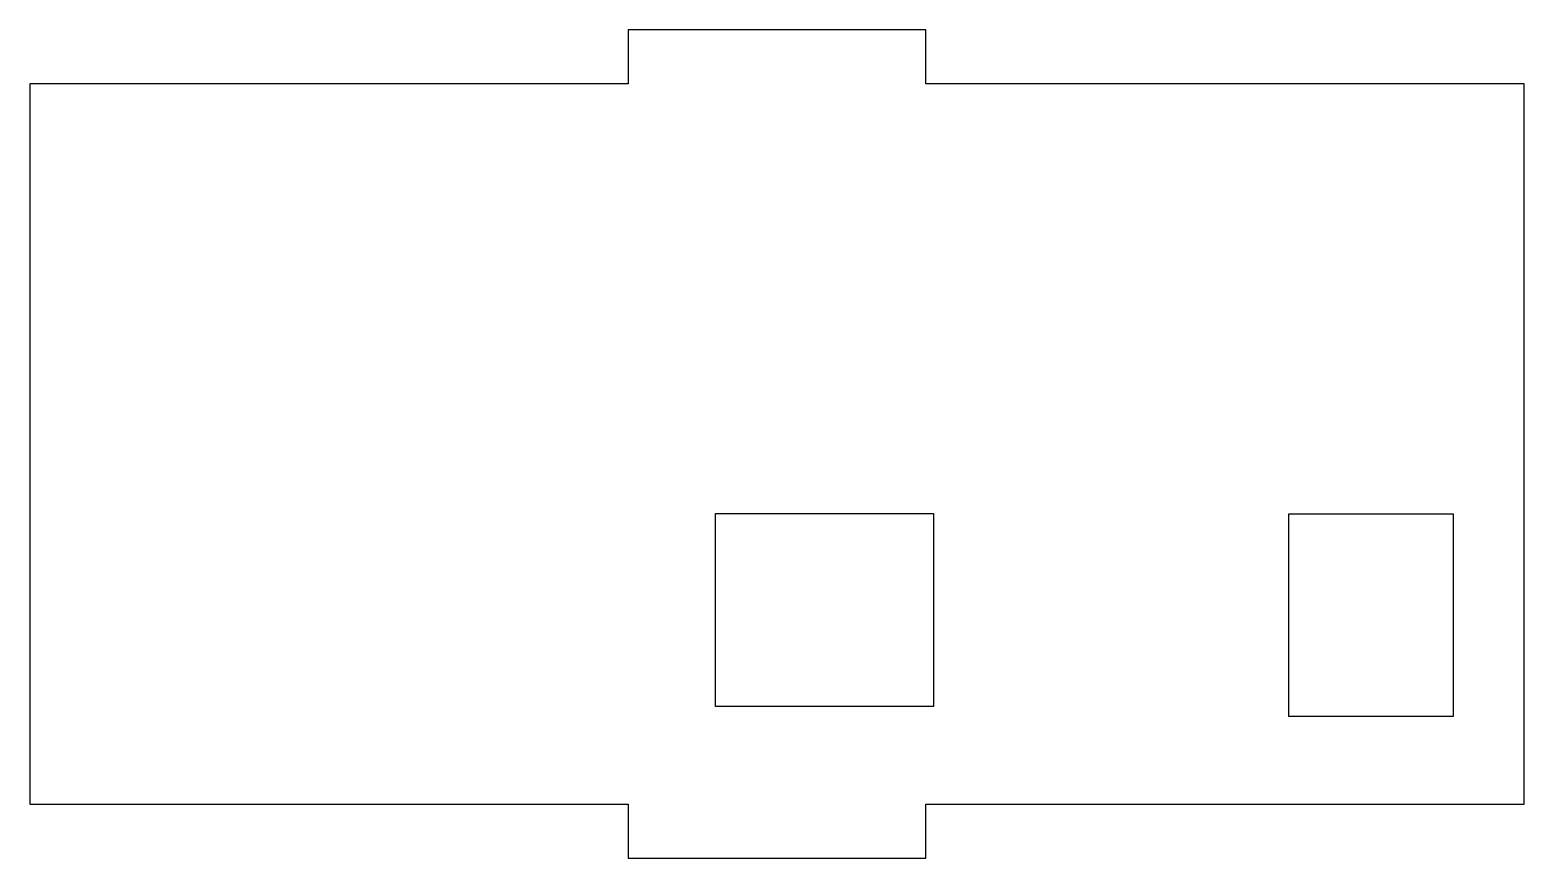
# Model space of a CAD drawing. Header units: millimetres. Extents: x -41.5 to 41.5, y 0 to 46.
import ezdxf

# ---------------------------------------------------------------- set-up
doc = ezdxf.new("R2010")
doc.units = ezdxf.units.MM
doc.layers.get('0').update_dxf_attribs({"linetype": 'CONTINUOUS'})

msp = doc.modelspace()

# ---------------------------------------------------------------- linework, layer by layer
for points in [[(-41.5, 3), (-8.259, 3), (-8.259, 0), (8.259, 0), (8.259, 3), (41.5, 3), (41.5, 43), (8.259, 43), (8.259, 46), (-8.259, 46), (-8.259, 43), (-41.5, 43)], [(8.691, 19.136), (8.691, 8.416), (-3.421, 8.416), (-3.421, 19.136)], [(37.552, 19.121), (37.552, 7.862), (28.428, 7.862), (28.428, 19.121)]]:
    msp.add_lwpolyline(points, close=True)

doc.saveas('drawing.dxf')
